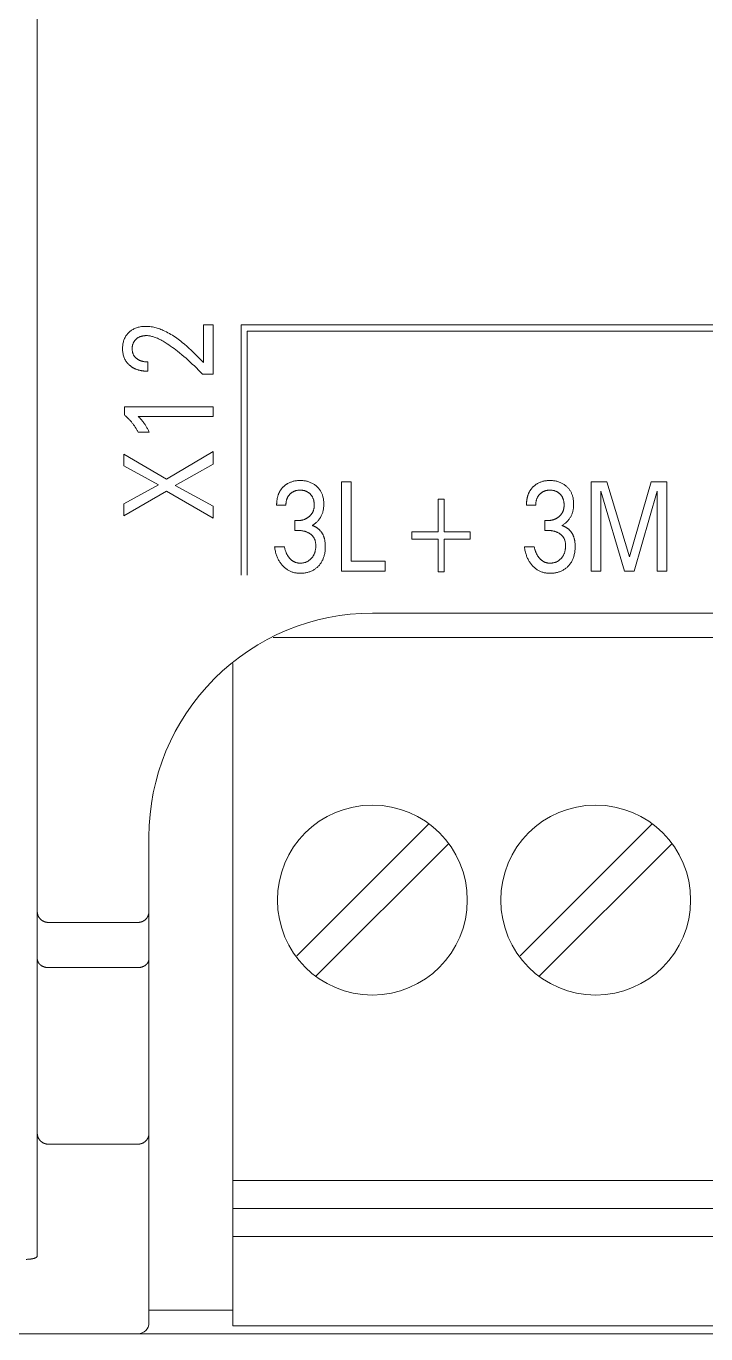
# Model space of a CAD drawing. Header units: millimetres. Extents: x 0 to 420, y 0 to 297.
# Drawn here: x 136.22 to 148.4, y 120.72 to 144.12 of the extents above; entities that cross this region are included whole.
import ezdxf

# ---------------------------------------------------------------- set-up
doc = ezdxf.new("R2010")
doc.units = ezdxf.units.MM
doc.layers.add('eProC - L2', color=41, linetype='Continuous', lineweight=20)

msp = doc.modelspace()

# ---------------------------------------------------------------- linework, layer by layer
at = {"layer": 'eProC - L2', "linetype": 'Continuous'}
for p, q in [((136.424, 122.111), (136.424, 146.715)), ((139.399, 138.101), (139.399, 138.775)), ((139.399, 138.775), (139.574, 138.775)), ((139.574, 138.775), (139.574, 137.893)), ((140.074, 138.775), (140.074, 134.295)), ((171.724, 138.775), (140.074, 138.775)), ((140.184, 134.295), (140.184, 138.665)), ((140.184, 138.665), (171.614, 138.665)), ((138.406, 138.111), (138.406, 137.945)), ((139.574, 137.893), (139.382, 137.893)), ((137.983, 137.163), (137.983, 137.308)), ((137.983, 137.308), (139.574, 137.308)), ((139.574, 137.308), (139.574, 137.136)), ((139.574, 137.136), (138.23, 137.136)), ((138.429, 136.856), (138.229, 136.856)), ((138.74, 136.016), (139.574, 136.507)), ((139.574, 136.507), (139.574, 136.283)), ((137.974, 136.254), (137.974, 136.462)), ((137.974, 136.462), (138.74, 136.016)), ((138.595, 135.915), (137.974, 136.254)), ((139.574, 136.283), (138.892, 135.901)), ((137.974, 135.575), (138.595, 135.915)), ((138.736, 135.797), (137.974, 135.356)), ((139.574, 135.314), (138.736, 135.797)), ((138.892, 135.901), (139.574, 135.528)), ((141.872, 134.365), (141.872, 135.965)), ((141.872, 135.965), (142.047, 135.965)), ((142.047, 135.965), (142.047, 134.547)), ((146.341, 134.365), (146.341, 135.965)), ((146.341, 135.965), (146.625, 135.965)), ((146.516, 135.798), (146.516, 134.365)), ((146.938, 134.365), (146.516, 135.798)), ((146.625, 135.965), (147.027, 134.626)), ((147.027, 134.626), (147.416, 135.965)), ((147.525, 135.8), (147.114, 134.365)), ((147.416, 135.965), (147.7, 135.965)), ((147.525, 134.365), (147.525, 135.8)), ((147.7, 135.965), (147.7, 134.365)), ((137.974, 135.356), (137.974, 135.575)), ((139.574, 135.528), (139.574, 135.314)), ((140.876, 135.549), (140.71, 135.549)), ((143.6, 135.073), (143.6, 135.655)), ((143.6, 135.655), (143.708, 135.655)), ((143.708, 135.655), (143.708, 135.073)), ((145.35, 135.549), (145.184, 135.549)), ((141.037, 135.093), (141.037, 135.273)), ((141.037, 135.273), (141.094, 135.273)), ((141.107, 135.093), (141.037, 135.093)), ((143.134, 134.937), (143.134, 135.073)), ((143.134, 135.073), (143.6, 135.073)), ((143.708, 135.073), (144.174, 135.073)), ((144.174, 135.073), (144.174, 134.937)), ((145.511, 135.093), (145.511, 135.273)), ((145.511, 135.273), (145.568, 135.273)), ((145.581, 135.093), (145.511, 135.093)), ((143.6, 134.937), (143.134, 134.937)), ((143.6, 134.355), (143.6, 134.937)), ((143.708, 134.937), (143.708, 134.355)), ((144.174, 134.937), (143.708, 134.937)), ((140.674, 134.802), (140.849, 134.802)), ((145.148, 134.802), (145.323, 134.802)), ((142.652, 134.365), (141.872, 134.365)), ((142.047, 134.547), (142.652, 134.547)), ((142.652, 134.547), (142.652, 134.365)), ((146.516, 134.365), (146.341, 134.365)), ((147.114, 134.365), (146.938, 134.365)), ((147.7, 134.365), (147.525, 134.365)), ((143.708, 134.355), (143.6, 134.355)), ((142.424, 133.615), (168.224, 133.615)), ((169.998, 133.18), (140.649, 133.18)), ((139.924, 120.86), (139.924, 132.713)), ((143.436, 129.846), (141.069, 127.479)), ((147.436, 129.846), (145.069, 127.479)), ((138.424, 120.915), (138.424, 129.615)), ((141.412, 127.115), (143.779, 129.482)), ((145.412, 127.115), (147.779, 129.482)), ((136.624, 128.08), (138.224, 128.08)), ((138.224, 127.27), (136.624, 127.27)), ((136.624, 124.11), (138.224, 124.11)), ((172.924, 123.46), (139.924, 123.46)), ((172.924, 122.96), (139.924, 122.96)), ((172.924, 122.46), (139.924, 122.46)), ((139.924, 121.14), (138.424, 121.14)), ((172.924, 120.86), (139.924, 120.86)), ((86.324, 120.715), (175.524, 120.715))]:
    msp.add_line(p, q, dxfattribs=at)
for points in [[(139.399, 138.101), (139.362, 138.139), (139.326, 138.176), (139.289, 138.213), (139.252, 138.25), (139.215, 138.286), (139.177, 138.322), (139.139, 138.358), (139.101, 138.393), (139.061, 138.428), (139.021, 138.461), (138.997, 138.481), (138.973, 138.5), (138.948, 138.519), (138.922, 138.537), (138.897, 138.555), (138.871, 138.573), (138.845, 138.589), (138.818, 138.606), (138.791, 138.621), (138.764, 138.636), (138.736, 138.651), (138.708, 138.664), (138.68, 138.677), (138.659, 138.686), (138.638, 138.694), (138.616, 138.702), (138.595, 138.71), (138.573, 138.717), (138.552, 138.723), (138.53, 138.729), (138.508, 138.734), (138.486, 138.738), (138.464, 138.742), (138.441, 138.745), (138.419, 138.747), (138.397, 138.749), (138.374, 138.749), (138.353, 138.749), (138.331, 138.748), (138.31, 138.746), (138.288, 138.744), (138.267, 138.74), (138.246, 138.736), (138.23, 138.732), (138.214, 138.727), (138.198, 138.722), (138.183, 138.716), (138.168, 138.71), (138.153, 138.703), (138.138, 138.695), (138.125, 138.687), (138.112, 138.679), (138.099, 138.669), (138.087, 138.66), (138.075, 138.65), (138.063, 138.639), (138.052, 138.628), (138.041, 138.616), (138.031, 138.603), (138.021, 138.59), (138.012, 138.577), (138.003, 138.563), (137.995, 138.548), (137.988, 138.534), (137.981, 138.518), (137.975, 138.503), (137.97, 138.487), (137.965, 138.471), (137.961, 138.455), (137.958, 138.437), (137.955, 138.419), (137.953, 138.402), (137.951, 138.384), (137.95, 138.365), (137.95, 138.347), (137.95, 138.329), (137.951, 138.31), (137.953, 138.292), (137.956, 138.273), (137.959, 138.255), (137.963, 138.237), (137.967, 138.22), (137.973, 138.204), (137.979, 138.188), (137.986, 138.172), (137.993, 138.157), (138.001, 138.142), (138.01, 138.128), (138.02, 138.114), (138.029, 138.101), (138.04, 138.088), (138.051, 138.076)], [(138.406, 138.111), (138.396, 138.112), (138.385, 138.112), (138.375, 138.112), (138.365, 138.113), (138.355, 138.114), (138.345, 138.115), (138.334, 138.117), (138.324, 138.119), (138.316, 138.12), (138.307, 138.123), (138.298, 138.125), (138.289, 138.127), (138.281, 138.13), (138.272, 138.133), (138.264, 138.137), (138.255, 138.14), (138.248, 138.144), (138.242, 138.147), (138.235, 138.151), (138.229, 138.154), (138.222, 138.158), (138.216, 138.163), (138.21, 138.167), (138.204, 138.172), (138.198, 138.176), (138.193, 138.181), (138.188, 138.186), (138.183, 138.191), (138.178, 138.196), (138.173, 138.201), (138.169, 138.207), (138.164, 138.212), (138.16, 138.218), (138.156, 138.224), (138.153, 138.23), (138.149, 138.236), (138.146, 138.242), (138.143, 138.249), (138.14, 138.255), (138.137, 138.261), (138.135, 138.268), (138.133, 138.274), (138.131, 138.281), (138.129, 138.289), (138.127, 138.297), (138.126, 138.306), (138.124, 138.314), (138.124, 138.322), (138.123, 138.331), (138.123, 138.339), (138.122, 138.347), (138.123, 138.355), (138.123, 138.364), (138.123, 138.372), (138.124, 138.38), (138.125, 138.388), (138.126, 138.396), (138.128, 138.404), (138.13, 138.412), (138.131, 138.419), (138.134, 138.426), (138.136, 138.433), (138.138, 138.44), (138.141, 138.447), (138.144, 138.454), (138.148, 138.461), (138.151, 138.467), (138.155, 138.474), (138.159, 138.48), (138.163, 138.486), (138.167, 138.492), (138.172, 138.498), (138.177, 138.503), (138.182, 138.509), (138.187, 138.514), (138.192, 138.519), (138.198, 138.524), (138.203, 138.529), (138.209, 138.533), (138.215, 138.537), (138.221, 138.542), (138.227, 138.545), (138.233, 138.549), (138.24, 138.553), (138.247, 138.556), (138.254, 138.559), (138.261, 138.562), (138.268, 138.565), (138.275, 138.567), (138.283, 138.57), (138.29, 138.572), (138.297, 138.574), (138.305, 138.576), (138.314, 138.577), (138.322, 138.579), (138.331, 138.58), (138.34, 138.581), (138.348, 138.582), (138.357, 138.583), (138.366, 138.583), (138.375, 138.583), (138.383, 138.583)], [(138.383, 138.583), (138.398, 138.583), (138.413, 138.581), (138.429, 138.579), (138.444, 138.577), (138.458, 138.574), (138.473, 138.57), (138.488, 138.566), (138.503, 138.562), (138.517, 138.557), (138.532, 138.552), (138.553, 138.544), (138.574, 138.535), (138.595, 138.525), (138.616, 138.515), (138.636, 138.505), (138.656, 138.494), (138.676, 138.483), (138.696, 138.471), (138.715, 138.459), (138.748, 138.438), (138.78, 138.417), (138.811, 138.395), (138.843, 138.373), (138.873, 138.35), (138.904, 138.327), (138.934, 138.304), (138.973, 138.273), (139.012, 138.241), (139.05, 138.209), (139.087, 138.177), (139.125, 138.143), (139.163, 138.109), (139.2, 138.075), (139.237, 138.04), (139.274, 138.004), (139.31, 137.967), (139.347, 137.93), (139.382, 137.893)], [(138.051, 138.076), (138.058, 138.069), (138.066, 138.062), (138.072, 138.056), (138.078, 138.051), (138.084, 138.046), (138.09, 138.04), (138.096, 138.036), (138.103, 138.031), (138.109, 138.026), (138.116, 138.021), (138.123, 138.017), (138.13, 138.013), (138.137, 138.009), (138.144, 138.005), (138.151, 138.001), (138.158, 137.997), (138.166, 137.993), (138.173, 137.99), (138.181, 137.986), (138.189, 137.983), (138.197, 137.98), (138.205, 137.977), (138.213, 137.974), (138.222, 137.971), (138.23, 137.969), (138.238, 137.966), (138.246, 137.964), (138.255, 137.962), (138.263, 137.96), (138.271, 137.958), (138.282, 137.956), (138.292, 137.954), (138.302, 137.953), (138.312, 137.951), (138.323, 137.95), (138.333, 137.949), (138.344, 137.948), (138.354, 137.947), (138.364, 137.947), (138.375, 137.946), (138.385, 137.946), (138.396, 137.945), (138.406, 137.945)], [(137.983, 137.163), (137.993, 137.154), (138.004, 137.145), (138.014, 137.136), (138.024, 137.127), (138.034, 137.117), (138.044, 137.108), (138.054, 137.098), (138.064, 137.089), (138.073, 137.079), (138.082, 137.069), (138.091, 137.059), (138.1, 137.049), (138.108, 137.039), (138.117, 137.029), (138.125, 137.019), (138.133, 137.009), (138.141, 136.999), (138.149, 136.988), (138.157, 136.977), (138.164, 136.967), (138.171, 136.957), (138.177, 136.947), (138.184, 136.937), (138.19, 136.928), (138.196, 136.918), (138.202, 136.907), (138.208, 136.897), (138.213, 136.887), (138.219, 136.877), (138.224, 136.866), (138.229, 136.856)], [(138.429, 136.856), (138.422, 136.869), (138.415, 136.882), (138.409, 136.896), (138.402, 136.909), (138.395, 136.922), (138.387, 136.935), (138.381, 136.946), (138.374, 136.958), (138.367, 136.969), (138.36, 136.98), (138.353, 136.991), (138.345, 137.002), (138.339, 137.012), (138.332, 137.022), (138.325, 137.031), (138.318, 137.041), (138.31, 137.05), (138.303, 137.059), (138.296, 137.067), (138.289, 137.075), (138.282, 137.083), (138.274, 137.092), (138.266, 137.1), (138.258, 137.109), (138.244, 137.123), (138.23, 137.136)], [(140.906, 135.935), (140.899, 135.931), (140.892, 135.926), (140.885, 135.922), (140.878, 135.917), (140.871, 135.912), (140.864, 135.907), (140.857, 135.902), (140.851, 135.896), (140.844, 135.891), (140.838, 135.885), (140.832, 135.879), (140.826, 135.874), (140.821, 135.868), (140.815, 135.862), (140.81, 135.856), (140.804, 135.849), (140.799, 135.843), (140.794, 135.837), (140.789, 135.83), (140.785, 135.823), (140.78, 135.817), (140.776, 135.81), (140.771, 135.803), (140.767, 135.796), (140.763, 135.788), (140.759, 135.781), (140.755, 135.773), (140.752, 135.765), (140.748, 135.757), (140.745, 135.749), (140.742, 135.741), (140.739, 135.733), (140.736, 135.725), (140.733, 135.717), (140.731, 135.709), (140.729, 135.701), (140.726, 135.692), (140.724, 135.684), (140.722, 135.674), (140.72, 135.663), (140.718, 135.653), (140.717, 135.643), (140.715, 135.633), (140.714, 135.622), (140.713, 135.612), (140.712, 135.601), (140.711, 135.591), (140.711, 135.581), (140.71, 135.57), (140.71, 135.56), (140.71, 135.549)], [(140.876, 135.549), (140.876, 135.558), (140.877, 135.567), (140.877, 135.576), (140.878, 135.585), (140.879, 135.594), (140.88, 135.603), (140.881, 135.612), (140.883, 135.62), (140.885, 135.629), (140.887, 135.637), (140.889, 135.645), (140.892, 135.652), (140.894, 135.66), (140.897, 135.668), (140.9, 135.675), (140.903, 135.682), (140.907, 135.689), (140.911, 135.696), (140.915, 135.703), (140.919, 135.71), (140.924, 135.716), (140.928, 135.722), (140.933, 135.728), (140.938, 135.734), (140.943, 135.74), (140.949, 135.746), (140.954, 135.751), (140.96, 135.756), (140.966, 135.762), (140.972, 135.766), (140.978, 135.771), (140.985, 135.776), (140.991, 135.78), (140.998, 135.784), (141.005, 135.788), (141.012, 135.791), (141.019, 135.795), (141.026, 135.798), (141.033, 135.801), (141.041, 135.803), (141.048, 135.806), (141.056, 135.808), (141.064, 135.81), (141.072, 135.811), (141.08, 135.813), (141.088, 135.814), (141.097, 135.815), (141.105, 135.816), (141.113, 135.817), (141.122, 135.817), (141.13, 135.817), (141.139, 135.817), (141.147, 135.817), (141.156, 135.816), (141.165, 135.815), (141.173, 135.814), (141.182, 135.813), (141.19, 135.811), (141.198, 135.81), (141.206, 135.808), (141.214, 135.806), (141.221, 135.803), (141.229, 135.801), (141.236, 135.798), (141.243, 135.795), (141.251, 135.791), (141.258, 135.788), (141.264, 135.784), (141.271, 135.78), (141.278, 135.776), (141.284, 135.771), (141.29, 135.766), (141.296, 135.762), (141.302, 135.756), (141.308, 135.751), (141.314, 135.746), (141.319, 135.74), (141.324, 135.734), (141.329, 135.729), (141.334, 135.722), (141.338, 135.716), (141.342, 135.71), (141.347, 135.703), (141.35, 135.697), (141.354, 135.69), (141.358, 135.682), (141.361, 135.675), (141.364, 135.667), (141.367, 135.66), (141.369, 135.652), (141.372, 135.644), (141.374, 135.637), (141.376, 135.629), (141.378, 135.62), (141.379, 135.611), (141.381, 135.602), (141.382, 135.593), (141.383, 135.584), (141.384, 135.574), (141.384, 135.565), (141.384, 135.556), (141.384, 135.547)], [(141.344, 135.184), (141.356, 135.19), (141.367, 135.197), (141.377, 135.204), (141.388, 135.212), (141.398, 135.219), (141.408, 135.228), (141.419, 135.236), (141.428, 135.245), (141.438, 135.255), (141.447, 135.264), (141.456, 135.275), (141.465, 135.285), (141.473, 135.296), (141.481, 135.307), (141.489, 135.319), (141.496, 135.33), (141.503, 135.342), (141.509, 135.355), (141.515, 135.367), (141.521, 135.38), (141.526, 135.393), (141.53, 135.406), (141.535, 135.42), (141.538, 135.433), (141.542, 135.447), (141.545, 135.461), (141.548, 135.476), (141.55, 135.491), (141.552, 135.507), (141.553, 135.522), (141.554, 135.537), (141.555, 135.552), (141.555, 135.567), (141.555, 135.584), (141.554, 135.6), (141.553, 135.616), (141.551, 135.632), (141.549, 135.648), (141.547, 135.664), (141.544, 135.679), (141.54, 135.695), (141.537, 135.707), (141.533, 135.72), (141.529, 135.732), (141.524, 135.744), (141.519, 135.756), (141.514, 135.768), (141.508, 135.78), (141.502, 135.791), (141.496, 135.802), (141.489, 135.813), (141.482, 135.824), (141.474, 135.834), (141.466, 135.844), (141.458, 135.854), (141.449, 135.863), (141.44, 135.872), (141.431, 135.881), (141.421, 135.89), (141.41, 135.899), (141.399, 135.908), (141.387, 135.916), (141.376, 135.924), (141.363, 135.931), (141.351, 135.938), (141.338, 135.945), (141.325, 135.951), (141.311, 135.957), (141.298, 135.962), (141.284, 135.967), (141.27, 135.971), (141.256, 135.975), (141.242, 135.978), (141.226, 135.981), (141.211, 135.984), (141.195, 135.986), (141.179, 135.987), (141.164, 135.988), (141.148, 135.989), (141.132, 135.989), (141.116, 135.989), (141.099, 135.988), (141.083, 135.987), (141.067, 135.986), (141.051, 135.984), (141.035, 135.981), (141.019, 135.978), (141.006, 135.975), (140.994, 135.971), (140.981, 135.968), (140.969, 135.963), (140.956, 135.959), (140.944, 135.954), (140.932, 135.949), (140.921, 135.943), (140.906, 135.935)], [(145.38, 135.935), (145.373, 135.931), (145.366, 135.926), (145.359, 135.922), (145.352, 135.917), (145.345, 135.912), (145.338, 135.907), (145.331, 135.902), (145.325, 135.896), (145.318, 135.891), (145.312, 135.885), (145.306, 135.879), (145.3, 135.874), (145.295, 135.868), (145.289, 135.862), (145.284, 135.856), (145.278, 135.849), (145.273, 135.843), (145.268, 135.837), (145.263, 135.83), (145.259, 135.823), (145.254, 135.817), (145.249, 135.81), (145.245, 135.803), (145.241, 135.796), (145.237, 135.788), (145.233, 135.781), (145.229, 135.773), (145.226, 135.765), (145.222, 135.757), (145.219, 135.749), (145.216, 135.741), (145.213, 135.733), (145.21, 135.725), (145.207, 135.717), (145.205, 135.709), (145.203, 135.701), (145.2, 135.692), (145.198, 135.684), (145.196, 135.674), (145.194, 135.663), (145.192, 135.653), (145.191, 135.643), (145.189, 135.633), (145.188, 135.622), (145.187, 135.612), (145.186, 135.601), (145.185, 135.591), (145.185, 135.581), (145.184, 135.57), (145.184, 135.56), (145.184, 135.549)], [(145.35, 135.549), (145.35, 135.558), (145.351, 135.567), (145.351, 135.576), (145.352, 135.585), (145.353, 135.594), (145.354, 135.603), (145.355, 135.612), (145.357, 135.62), (145.359, 135.629), (145.361, 135.637), (145.363, 135.645), (145.366, 135.652), (145.368, 135.66), (145.371, 135.668), (145.374, 135.675), (145.377, 135.682), (145.381, 135.689), (145.385, 135.696), (145.389, 135.703), (145.393, 135.71), (145.398, 135.716), (145.402, 135.722), (145.407, 135.728), (145.412, 135.734), (145.417, 135.74), (145.423, 135.746), (145.428, 135.751), (145.434, 135.756), (145.44, 135.762), (145.446, 135.766), (145.452, 135.771), (145.459, 135.776), (145.465, 135.78), (145.472, 135.784), (145.479, 135.788), (145.486, 135.791), (145.493, 135.795), (145.5, 135.798), (145.507, 135.801), (145.515, 135.803), (145.522, 135.806), (145.53, 135.808), (145.538, 135.81), (145.546, 135.811), (145.554, 135.813), (145.562, 135.814), (145.571, 135.815), (145.579, 135.816), (145.587, 135.817), (145.596, 135.817), (145.604, 135.817), (145.613, 135.817), (145.621, 135.817), (145.63, 135.816), (145.639, 135.815), (145.647, 135.814), (145.656, 135.813), (145.664, 135.811), (145.672, 135.81), (145.68, 135.808), (145.688, 135.806), (145.695, 135.803), (145.703, 135.801), (145.71, 135.798), (145.717, 135.795), (145.725, 135.791), (145.732, 135.788), (145.738, 135.784), (145.745, 135.78), (145.752, 135.776), (145.758, 135.771), (145.764, 135.766), (145.77, 135.762), (145.776, 135.756), (145.782, 135.751), (145.788, 135.746), (145.793, 135.74), (145.798, 135.734), (145.803, 135.729), (145.808, 135.722), (145.812, 135.716), (145.816, 135.71), (145.821, 135.703), (145.824, 135.697), (145.828, 135.69), (145.832, 135.682), (145.835, 135.675), (145.838, 135.667), (145.841, 135.66), (145.843, 135.652), (145.846, 135.644), (145.848, 135.637), (145.85, 135.629), (145.852, 135.62), (145.853, 135.611), (145.855, 135.602), (145.856, 135.593), (145.857, 135.584), (145.858, 135.574), (145.858, 135.565), (145.858, 135.556), (145.858, 135.547)], [(145.818, 135.184), (145.83, 135.19), (145.841, 135.197), (145.851, 135.204), (145.862, 135.212), (145.872, 135.219), (145.882, 135.228), (145.893, 135.236), (145.902, 135.245), (145.912, 135.255), (145.921, 135.264), (145.93, 135.275), (145.939, 135.285), (145.947, 135.296), (145.955, 135.307), (145.963, 135.319), (145.97, 135.33), (145.977, 135.342), (145.983, 135.355), (145.989, 135.367), (145.995, 135.38), (146, 135.393), (146.004, 135.406), (146.009, 135.42), (146.012, 135.433), (146.016, 135.447), (146.019, 135.461), (146.022, 135.476), (146.024, 135.491), (146.026, 135.507), (146.027, 135.522), (146.028, 135.537), (146.029, 135.552), (146.029, 135.567), (146.029, 135.584), (146.028, 135.6), (146.027, 135.616), (146.025, 135.632), (146.023, 135.648), (146.021, 135.664), (146.018, 135.679), (146.014, 135.695), (146.011, 135.707), (146.007, 135.72), (146.003, 135.732), (145.998, 135.744), (145.993, 135.756), (145.988, 135.768), (145.982, 135.78), (145.976, 135.791), (145.97, 135.802), (145.963, 135.813), (145.956, 135.824), (145.948, 135.834), (145.94, 135.844), (145.932, 135.854), (145.923, 135.863), (145.914, 135.872), (145.905, 135.881), (145.895, 135.89), (145.884, 135.899), (145.873, 135.908), (145.861, 135.916), (145.85, 135.924), (145.837, 135.931), (145.825, 135.938), (145.812, 135.945), (145.799, 135.951), (145.785, 135.957), (145.772, 135.962), (145.758, 135.967), (145.744, 135.971), (145.73, 135.975), (145.716, 135.978), (145.7, 135.981), (145.685, 135.984), (145.669, 135.986), (145.653, 135.987), (145.638, 135.988), (145.622, 135.989), (145.606, 135.989), (145.59, 135.989), (145.573, 135.988), (145.557, 135.987), (145.541, 135.986), (145.525, 135.984), (145.509, 135.981), (145.493, 135.978), (145.48, 135.975), (145.467, 135.971), (145.455, 135.968), (145.443, 135.963), (145.43, 135.959), (145.418, 135.954), (145.406, 135.949), (145.395, 135.943), (145.38, 135.935)], [(141.384, 135.547), (141.384, 135.54), (141.384, 135.532), (141.383, 135.525), (141.383, 135.518), (141.382, 135.51), (141.381, 135.503), (141.38, 135.495), (141.379, 135.488), (141.377, 135.481), (141.375, 135.474), (141.373, 135.467), (141.372, 135.46), (141.37, 135.454), (141.367, 135.448), (141.365, 135.442), (141.363, 135.437), (141.36, 135.431), (141.357, 135.425), (141.354, 135.419), (141.351, 135.414), (141.348, 135.408), (141.345, 135.403), (141.341, 135.397), (141.337, 135.392), (141.333, 135.387), (141.329, 135.381), (141.325, 135.376), (141.321, 135.371), (141.316, 135.367), (141.312, 135.362), (141.307, 135.357), (141.302, 135.353), (141.297, 135.348), (141.292, 135.344), (141.287, 135.34), (141.282, 135.335), (141.276, 135.331), (141.271, 135.327), (141.265, 135.323), (141.259, 135.319), (141.253, 135.316), (141.247, 135.312), (141.241, 135.309), (141.235, 135.305), (141.229, 135.302), (141.222, 135.299), (141.215, 135.296), (141.208, 135.293), (141.201, 135.291), (141.194, 135.288), (141.186, 135.286), (141.179, 135.284), (141.172, 135.282), (141.164, 135.28), (141.157, 135.278), (141.149, 135.277), (141.141, 135.276), (141.133, 135.275), (141.125, 135.274), (141.118, 135.273), (141.11, 135.273), (141.102, 135.273), (141.094, 135.273)], [(145.858, 135.547), (145.858, 135.54), (145.858, 135.532), (145.857, 135.525), (145.857, 135.518), (145.856, 135.51), (145.855, 135.503), (145.854, 135.495), (145.853, 135.488), (145.851, 135.481), (145.849, 135.474), (145.847, 135.467), (145.846, 135.46), (145.844, 135.454), (145.841, 135.448), (145.839, 135.442), (145.837, 135.437), (145.834, 135.431), (145.831, 135.425), (145.828, 135.419), (145.825, 135.414), (145.822, 135.408), (145.819, 135.403), (145.815, 135.397), (145.811, 135.392), (145.807, 135.387), (145.803, 135.381), (145.799, 135.376), (145.795, 135.371), (145.79, 135.367), (145.786, 135.362), (145.781, 135.357), (145.776, 135.353), (145.771, 135.348), (145.766, 135.344), (145.761, 135.34), (145.756, 135.335), (145.75, 135.331), (145.745, 135.327), (145.739, 135.323), (145.733, 135.319), (145.727, 135.316), (145.721, 135.312), (145.715, 135.309), (145.709, 135.305), (145.703, 135.302), (145.696, 135.299), (145.689, 135.296), (145.682, 135.293), (145.675, 135.291), (145.667, 135.288), (145.66, 135.286), (145.653, 135.284), (145.646, 135.282), (145.638, 135.28), (145.631, 135.278), (145.623, 135.277), (145.615, 135.276), (145.607, 135.275), (145.599, 135.274), (145.592, 135.273), (145.584, 135.273), (145.576, 135.273), (145.568, 135.273)], [(141.107, 135.093), (141.118, 135.093), (141.128, 135.093), (141.139, 135.092), (141.15, 135.092), (141.161, 135.09), (141.172, 135.089), (141.182, 135.087), (141.192, 135.085), (141.202, 135.083), (141.212, 135.081), (141.221, 135.078), (141.231, 135.075), (141.24, 135.072), (141.25, 135.068), (141.259, 135.065), (141.267, 135.061), (141.276, 135.056), (141.285, 135.052), (141.293, 135.047), (141.301, 135.042), (141.309, 135.037), (141.315, 135.032), (141.322, 135.027), (141.328, 135.022), (141.334, 135.017), (141.339, 135.012), (141.345, 135.006), (141.35, 135.001), (141.356, 134.995), (141.361, 134.989), (141.365, 134.982), (141.37, 134.976), (141.374, 134.969), (141.378, 134.963), (141.382, 134.956), (141.385, 134.949), (141.389, 134.942), (141.392, 134.935), (141.394, 134.928), (141.397, 134.92), (141.399, 134.913), (141.402, 134.904), (141.404, 134.894), (141.406, 134.885), (141.407, 134.876), (141.408, 134.866), (141.409, 134.857), (141.41, 134.847), (141.41, 134.838), (141.411, 134.828), (141.411, 134.816), (141.41, 134.804), (141.41, 134.793), (141.409, 134.781), (141.407, 134.769), (141.406, 134.758), (141.404, 134.746), (141.402, 134.734), (141.399, 134.725), (141.397, 134.716), (141.395, 134.707), (141.392, 134.698), (141.389, 134.689), (141.386, 134.681), (141.382, 134.672), (141.378, 134.664), (141.374, 134.655), (141.37, 134.648), (141.366, 134.64), (141.361, 134.632), (141.356, 134.625), (141.351, 134.618), (141.346, 134.611), (141.341, 134.604), (141.335, 134.598), (141.329, 134.591), (141.323, 134.585), (141.316, 134.579), (141.309, 134.573), (141.302, 134.567), (141.295, 134.561), (141.288, 134.556), (141.281, 134.551), (141.273, 134.546), (141.265, 134.542), (141.257, 134.538), (141.249, 134.534), (141.241, 134.531), (141.232, 134.527), (141.224, 134.525), (141.215, 134.522), (141.206, 134.52), (141.197, 134.517), (141.187, 134.515), (141.178, 134.514), (141.168, 134.513), (141.158, 134.512), (141.149, 134.511), (141.139, 134.511), (141.129, 134.511)], [(141.576, 134.899), (141.575, 134.907), (141.574, 134.914), (141.572, 134.922), (141.571, 134.93), (141.569, 134.937), (141.567, 134.945), (141.565, 134.953), (141.563, 134.96), (141.561, 134.968), (141.558, 134.975), (141.556, 134.983), (141.553, 134.989), (141.55, 134.996), (141.548, 135.002), (141.545, 135.009), (141.542, 135.015), (141.539, 135.021), (141.535, 135.027), (141.532, 135.034), (141.528, 135.04), (141.525, 135.046), (141.521, 135.052), (141.517, 135.058), (141.513, 135.063), (141.509, 135.069), (141.505, 135.075), (141.5, 135.08), (141.496, 135.086), (141.491, 135.091), (141.486, 135.096), (141.481, 135.102), (141.476, 135.107), (141.472, 135.111), (141.467, 135.116), (141.462, 135.12), (141.456, 135.125), (141.451, 135.129), (141.446, 135.133), (141.44, 135.137), (141.435, 135.141), (141.429, 135.145), (141.424, 135.149), (141.418, 135.152), (141.412, 135.156), (141.406, 135.159), (141.4, 135.162), (141.394, 135.165), (141.388, 135.168), (141.382, 135.171), (141.376, 135.174), (141.37, 135.176), (141.363, 135.178), (141.357, 135.18), (141.351, 135.182), (141.344, 135.184)], [(145.581, 135.093), (145.592, 135.093), (145.602, 135.093), (145.613, 135.092), (145.624, 135.092), (145.635, 135.09), (145.646, 135.089), (145.656, 135.087), (145.666, 135.085), (145.676, 135.083), (145.686, 135.081), (145.695, 135.078), (145.705, 135.075), (145.714, 135.072), (145.724, 135.068), (145.733, 135.065), (145.741, 135.061), (145.75, 135.056), (145.759, 135.052), (145.767, 135.047), (145.775, 135.042), (145.783, 135.037), (145.789, 135.032), (145.796, 135.027), (145.802, 135.022), (145.808, 135.017), (145.813, 135.012), (145.819, 135.006), (145.824, 135.001), (145.83, 134.995), (145.835, 134.989), (145.839, 134.982), (145.844, 134.976), (145.848, 134.969), (145.852, 134.963), (145.856, 134.956), (145.859, 134.949), (145.863, 134.942), (145.866, 134.935), (145.868, 134.928), (145.871, 134.92), (145.873, 134.913), (145.876, 134.904), (145.878, 134.894), (145.88, 134.885), (145.881, 134.876), (145.882, 134.866), (145.883, 134.857), (145.884, 134.847), (145.884, 134.838), (145.885, 134.828), (145.885, 134.816), (145.884, 134.804), (145.884, 134.793), (145.883, 134.781), (145.881, 134.769), (145.88, 134.758), (145.878, 134.746), (145.876, 134.734), (145.873, 134.725), (145.871, 134.716), (145.869, 134.707), (145.866, 134.698), (145.863, 134.689), (145.86, 134.681), (145.856, 134.672), (145.852, 134.664), (145.848, 134.655), (145.844, 134.648), (145.84, 134.64), (145.835, 134.632), (145.83, 134.625), (145.825, 134.618), (145.82, 134.611), (145.815, 134.604), (145.809, 134.598), (145.803, 134.591), (145.797, 134.585), (145.79, 134.579), (145.783, 134.573), (145.776, 134.567), (145.769, 134.561), (145.762, 134.556), (145.755, 134.551), (145.747, 134.546), (145.739, 134.542), (145.731, 134.538), (145.723, 134.534), (145.715, 134.531), (145.706, 134.527), (145.698, 134.525), (145.689, 134.522), (145.68, 134.52), (145.671, 134.517), (145.661, 134.515), (145.652, 134.514), (145.642, 134.513), (145.632, 134.512), (145.623, 134.511), (145.613, 134.511), (145.603, 134.511)], [(146.05, 134.899), (146.049, 134.907), (146.048, 134.914), (146.046, 134.922), (146.045, 134.93), (146.043, 134.937), (146.041, 134.945), (146.039, 134.953), (146.037, 134.96), (146.035, 134.968), (146.032, 134.975), (146.03, 134.983), (146.027, 134.989), (146.024, 134.996), (146.022, 135.002), (146.019, 135.009), (146.016, 135.015), (146.013, 135.021), (146.009, 135.027), (146.006, 135.034), (146.002, 135.04), (145.999, 135.046), (145.995, 135.052), (145.991, 135.058), (145.987, 135.063), (145.983, 135.069), (145.979, 135.075), (145.974, 135.08), (145.97, 135.086), (145.965, 135.091), (145.96, 135.096), (145.955, 135.102), (145.95, 135.107), (145.946, 135.111), (145.941, 135.116), (145.936, 135.12), (145.93, 135.125), (145.925, 135.129), (145.92, 135.133), (145.914, 135.137), (145.909, 135.141), (145.903, 135.145), (145.898, 135.149), (145.892, 135.152), (145.886, 135.156), (145.88, 135.159), (145.874, 135.162), (145.868, 135.165), (145.862, 135.168), (145.856, 135.171), (145.85, 135.174), (145.844, 135.176), (145.837, 135.178), (145.831, 135.18), (145.825, 135.182), (145.818, 135.184)], [(140.674, 134.802), (140.677, 134.782), (140.68, 134.763), (140.683, 134.744), (140.687, 134.724), (140.692, 134.705), (140.697, 134.686), (140.703, 134.667), (140.708, 134.652), (140.713, 134.637), (140.719, 134.622), (140.725, 134.608), (140.731, 134.594), (140.738, 134.579), (140.746, 134.566), (140.753, 134.552), (140.761, 134.539), (140.769, 134.526), (140.778, 134.514), (140.787, 134.502), (140.796, 134.49), (140.805, 134.479), (140.815, 134.468), (140.825, 134.457), (140.836, 134.447), (140.846, 134.437), (140.857, 134.428), (140.868, 134.418), (140.879, 134.41), (140.89, 134.401), (140.902, 134.393), (140.914, 134.386), (140.926, 134.379), (140.938, 134.373), (140.951, 134.367), (140.963, 134.361), (140.976, 134.356), (140.989, 134.351), (141.002, 134.347), (141.015, 134.343), (141.029, 134.34), (141.043, 134.337), (141.057, 134.335), (141.071, 134.333), (141.085, 134.331), (141.099, 134.33), (141.113, 134.33), (141.128, 134.329), (141.143, 134.329), (141.158, 134.33), (141.174, 134.331), (141.189, 134.332), (141.205, 134.334), (141.22, 134.336), (141.235, 134.339), (141.25, 134.342), (141.264, 134.345), (141.277, 134.349), (141.291, 134.353), (141.304, 134.358), (141.318, 134.363), (141.331, 134.368), (141.344, 134.374), (141.356, 134.381), (141.368, 134.387), (141.38, 134.394), (141.392, 134.402), (141.403, 134.41), (141.414, 134.418), (141.425, 134.426), (141.436, 134.435), (141.446, 134.445), (141.456, 134.455), (141.465, 134.465), (141.475, 134.475), (141.483, 134.486), (141.492, 134.497), (141.5, 134.508), (141.507, 134.519), (141.515, 134.531), (141.522, 134.543), (141.528, 134.556), (141.535, 134.569), (141.541, 134.582), (141.546, 134.596), (141.551, 134.61), (141.556, 134.623), (141.56, 134.637), (141.564, 134.651), (141.567, 134.666), (141.571, 134.684), (141.574, 134.702), (141.577, 134.72), (141.579, 134.738), (141.58, 134.757), (141.581, 134.775), (141.582, 134.794), (141.582, 134.812), (141.582, 134.83), (141.581, 134.847), (141.58, 134.864), (141.578, 134.882), (141.576, 134.899)], [(145.148, 134.802), (145.151, 134.782), (145.154, 134.763), (145.157, 134.744), (145.161, 134.724), (145.166, 134.705), (145.171, 134.686), (145.177, 134.667), (145.182, 134.652), (145.187, 134.637), (145.193, 134.622), (145.199, 134.608), (145.205, 134.594), (145.212, 134.579), (145.22, 134.566), (145.227, 134.552), (145.235, 134.539), (145.243, 134.526), (145.252, 134.514), (145.261, 134.502), (145.27, 134.49), (145.279, 134.479), (145.289, 134.468), (145.299, 134.457), (145.31, 134.447), (145.32, 134.437), (145.331, 134.428), (145.342, 134.418), (145.353, 134.41), (145.364, 134.401), (145.376, 134.393), (145.388, 134.386), (145.4, 134.379), (145.412, 134.373), (145.425, 134.367), (145.437, 134.361), (145.45, 134.356), (145.463, 134.351), (145.476, 134.347), (145.489, 134.343), (145.503, 134.34), (145.517, 134.337), (145.531, 134.335), (145.545, 134.333), (145.559, 134.331), (145.573, 134.33), (145.587, 134.33), (145.602, 134.329), (145.617, 134.329), (145.632, 134.33), (145.648, 134.331), (145.663, 134.332), (145.678, 134.334), (145.694, 134.336), (145.709, 134.339), (145.724, 134.342), (145.738, 134.345), (145.751, 134.349), (145.765, 134.353), (145.778, 134.358), (145.792, 134.363), (145.805, 134.368), (145.817, 134.374), (145.83, 134.381), (145.842, 134.387), (145.854, 134.394), (145.866, 134.402), (145.877, 134.41), (145.888, 134.418), (145.899, 134.426), (145.91, 134.435), (145.92, 134.445), (145.93, 134.455), (145.939, 134.465), (145.948, 134.475), (145.957, 134.486), (145.966, 134.497), (145.974, 134.508), (145.981, 134.519), (145.989, 134.531), (145.996, 134.543), (146.002, 134.556), (146.009, 134.569), (146.015, 134.582), (146.02, 134.596), (146.025, 134.61), (146.03, 134.623), (146.034, 134.637), (146.038, 134.651), (146.041, 134.666), (146.045, 134.684), (146.048, 134.702), (146.05, 134.72), (146.053, 134.738), (146.054, 134.757), (146.055, 134.775), (146.056, 134.794), (146.056, 134.812), (146.056, 134.83), (146.055, 134.847), (146.054, 134.864), (146.052, 134.882), (146.05, 134.899)], [(141.129, 134.511), (141.123, 134.511), (141.116, 134.511), (141.109, 134.512), (141.102, 134.512), (141.095, 134.513), (141.089, 134.514), (141.082, 134.515), (141.075, 134.516), (141.069, 134.518), (141.062, 134.52), (141.056, 134.521), (141.05, 134.523), (141.045, 134.525), (141.039, 134.528), (141.034, 134.53), (141.028, 134.532), (141.023, 134.535), (141.017, 134.538), (141.012, 134.541), (141.007, 134.544), (141.002, 134.547), (140.996, 134.551), (140.99, 134.555), (140.984, 134.559), (140.979, 134.563), (140.973, 134.568), (140.968, 134.573), (140.963, 134.577), (140.958, 134.582), (140.953, 134.587), (140.948, 134.592), (140.943, 134.598), (140.937, 134.604), (140.932, 134.61), (140.927, 134.617), (140.923, 134.623), (140.918, 134.63), (140.914, 134.636), (140.909, 134.643), (140.905, 134.65), (140.901, 134.657), (140.897, 134.665), (140.893, 134.672), (140.889, 134.68), (140.885, 134.688), (140.882, 134.696), (140.878, 134.704), (140.875, 134.712), (140.872, 134.72), (140.869, 134.73), (140.865, 134.74), (140.862, 134.75), (140.859, 134.761), (140.856, 134.771), (140.854, 134.781), (140.851, 134.792), (140.849, 134.802)], [(145.603, 134.511), (145.597, 134.511), (145.59, 134.511), (145.583, 134.512), (145.576, 134.512), (145.569, 134.513), (145.563, 134.514), (145.556, 134.515), (145.549, 134.516), (145.543, 134.518), (145.536, 134.52), (145.53, 134.521), (145.524, 134.523), (145.519, 134.525), (145.513, 134.528), (145.508, 134.53), (145.502, 134.532), (145.497, 134.535), (145.491, 134.538), (145.486, 134.541), (145.481, 134.544), (145.476, 134.547), (145.47, 134.551), (145.464, 134.555), (145.458, 134.559), (145.453, 134.563), (145.447, 134.568), (145.442, 134.573), (145.437, 134.577), (145.432, 134.582), (145.427, 134.587), (145.422, 134.592), (145.417, 134.598), (145.411, 134.604), (145.406, 134.61), (145.401, 134.617), (145.397, 134.623), (145.392, 134.63), (145.388, 134.636), (145.383, 134.643), (145.379, 134.65), (145.375, 134.657), (145.371, 134.665), (145.367, 134.672), (145.363, 134.68), (145.359, 134.688), (145.356, 134.696), (145.352, 134.704), (145.349, 134.712), (145.346, 134.72), (145.343, 134.73), (145.339, 134.74), (145.336, 134.75), (145.333, 134.761), (145.33, 134.771), (145.328, 134.781), (145.325, 134.792), (145.323, 134.802)], [(136.424, 128.273), (136.424, 128.268), (136.424, 128.263), (136.424, 128.258), (136.425, 128.253), (136.425, 128.249), (136.426, 128.244), (136.427, 128.239), (136.428, 128.234), (136.429, 128.229), (136.43, 128.225), (136.432, 128.22), (136.433, 128.216), (136.434, 128.211), (136.436, 128.206), (136.438, 128.202), (136.44, 128.198), (136.442, 128.193), (136.444, 128.189), (136.446, 128.185), (136.448, 128.18), (136.451, 128.176), (136.453, 128.172), (136.456, 128.168), (136.459, 128.164), (136.461, 128.16), (136.464, 128.157), (136.467, 128.153), (136.47, 128.149), (136.474, 128.146), (136.477, 128.142), (136.48, 128.139), (136.484, 128.135), (136.487, 128.132), (136.491, 128.129), (136.494, 128.126), (136.498, 128.123), (136.502, 128.12), (136.506, 128.117), (136.51, 128.114), (136.514, 128.111), (136.518, 128.109), (136.523, 128.106), (136.527, 128.104), (136.531, 128.102), (136.536, 128.1), (136.54, 128.098), (136.545, 128.096), (136.549, 128.094), (136.554, 128.092), (136.559, 128.09), (136.564, 128.089), (136.568, 128.087), (136.573, 128.086), (136.578, 128.085), (136.583, 128.084), (136.588, 128.083), (136.593, 128.082), (136.598, 128.081), (136.604, 128.081), (136.609, 128.08), (136.614, 128.08), (136.619, 128.08), (136.624, 128.08)], [(138.224, 128.08), (138.229, 128.08), (138.234, 128.08), (138.238, 128.08), (138.243, 128.081), (138.248, 128.081), (138.253, 128.082), (138.258, 128.083), (138.263, 128.083), (138.268, 128.085), (138.273, 128.086), (138.278, 128.087), (138.283, 128.088), (138.288, 128.09), (138.293, 128.092), (138.298, 128.093), (138.302, 128.095), (138.307, 128.097), (138.312, 128.099), (138.316, 128.102), (138.321, 128.104), (138.325, 128.106), (138.329, 128.109), (138.333, 128.111), (138.337, 128.114), (138.341, 128.117), (138.345, 128.119), (138.349, 128.122), (138.353, 128.125), (138.357, 128.128), (138.36, 128.132), (138.364, 128.135), (138.367, 128.138), (138.37, 128.142), (138.374, 128.145), (138.377, 128.149), (138.38, 128.152), (138.383, 128.156), (138.386, 128.16), (138.389, 128.163), (138.391, 128.167), (138.394, 128.171), (138.396, 128.175), (138.399, 128.179), (138.401, 128.183), (138.403, 128.187), (138.405, 128.191), (138.407, 128.196), (138.409, 128.2), (138.411, 128.204), (138.412, 128.209), (138.414, 128.213), (138.415, 128.218), (138.417, 128.222), (138.418, 128.227), (138.419, 128.231), (138.42, 128.236), (138.421, 128.24), (138.422, 128.245), (138.422, 128.25), (138.423, 128.254), (138.423, 128.259), (138.424, 128.264), (138.424, 128.268), (138.424, 128.273)], [(136.424, 127.43), (136.424, 127.426), (136.424, 127.422), (136.424, 127.418), (136.425, 127.415), (136.425, 127.411), (136.426, 127.407), (136.427, 127.403), (136.428, 127.399), (136.429, 127.396), (136.43, 127.392), (136.431, 127.388), (136.432, 127.385), (136.434, 127.381), (136.435, 127.378), (136.437, 127.374), (136.438, 127.371), (136.44, 127.367), (136.442, 127.364), (136.444, 127.36), (136.446, 127.356), (136.449, 127.353), (136.451, 127.349), (136.454, 127.346), (136.456, 127.343), (136.459, 127.339), (136.462, 127.336), (136.465, 127.333), (136.468, 127.33), (136.471, 127.327), (136.474, 127.324), (136.477, 127.321), (136.48, 127.319), (136.484, 127.316), (136.487, 127.313), (136.491, 127.311), (136.495, 127.308), (136.499, 127.305), (136.503, 127.303), (136.507, 127.3), (136.512, 127.298), (136.516, 127.296), (136.52, 127.293), (136.524, 127.291), (136.529, 127.289), (136.533, 127.288), (136.538, 127.286), (136.542, 127.284), (136.547, 127.283), (136.551, 127.281), (136.557, 127.28), (136.562, 127.278), (136.567, 127.277), (136.572, 127.276), (136.577, 127.275), (136.582, 127.274), (136.587, 127.273), (136.593, 127.272), (136.598, 127.272), (136.603, 127.271), (136.608, 127.271), (136.613, 127.271), (136.619, 127.27), (136.624, 127.27)], [(138.224, 127.27), (138.229, 127.27), (138.234, 127.271), (138.24, 127.271), (138.245, 127.271), (138.25, 127.272), (138.255, 127.272), (138.26, 127.273), (138.266, 127.274), (138.271, 127.275), (138.276, 127.276), (138.281, 127.277), (138.286, 127.278), (138.291, 127.28), (138.296, 127.281), (138.301, 127.283), (138.305, 127.284), (138.31, 127.286), (138.314, 127.288), (138.319, 127.289), (138.323, 127.291), (138.328, 127.293), (138.332, 127.296), (138.336, 127.298), (138.34, 127.3), (138.345, 127.303), (138.349, 127.305), (138.353, 127.308), (138.357, 127.311), (138.361, 127.313), (138.364, 127.316), (138.367, 127.319), (138.371, 127.321), (138.374, 127.324), (138.377, 127.327), (138.38, 127.33), (138.383, 127.333), (138.386, 127.336), (138.389, 127.339), (138.391, 127.343), (138.394, 127.346), (138.397, 127.349), (138.399, 127.353), (138.401, 127.356), (138.404, 127.36), (138.406, 127.364), (138.408, 127.367), (138.41, 127.371), (138.411, 127.374), (138.413, 127.378), (138.414, 127.381), (138.416, 127.385), (138.417, 127.388), (138.418, 127.392), (138.419, 127.396), (138.42, 127.399), (138.421, 127.403), (138.422, 127.407), (138.422, 127.411), (138.423, 127.415), (138.423, 127.418), (138.424, 127.422), (138.424, 127.426), (138.424, 127.43)], [(136.624, 124.11), (136.619, 124.11), (136.614, 124.111), (136.609, 124.111), (136.605, 124.111), (136.6, 124.112), (136.595, 124.112), (136.59, 124.113), (136.585, 124.114), (136.581, 124.115), (136.576, 124.116), (136.571, 124.117), (136.567, 124.119), (136.562, 124.12), (136.557, 124.121), (136.553, 124.123), (136.548, 124.125), (136.544, 124.127), (136.539, 124.129), (136.535, 124.131), (136.531, 124.133), (136.526, 124.135), (136.522, 124.137), (136.518, 124.14), (136.514, 124.142), (136.51, 124.145), (136.506, 124.148), (136.502, 124.151), (136.498, 124.154), (136.494, 124.157), (136.49, 124.16), (136.487, 124.163), (136.483, 124.166), (136.48, 124.17), (136.476, 124.173), (136.473, 124.177), (136.47, 124.18), (136.467, 124.184), (136.464, 124.188), (136.461, 124.192), (136.458, 124.196), (136.455, 124.2), (136.453, 124.204), (136.45, 124.208), (136.448, 124.212), (136.445, 124.216), (136.443, 124.221), (136.441, 124.225), (136.439, 124.229), (136.437, 124.234), (136.436, 124.238), (136.434, 124.243), (136.433, 124.247), (136.431, 124.252), (136.43, 124.257), (136.429, 124.261), (136.428, 124.266), (136.427, 124.271), (136.426, 124.275), (136.425, 124.28), (136.425, 124.285), (136.424, 124.289), (136.424, 124.294), (136.424, 124.299), (136.424, 124.304)], [(138.224, 124.11), (138.229, 124.11), (138.234, 124.111), (138.238, 124.111), (138.243, 124.111), (138.248, 124.112), (138.253, 124.112), (138.258, 124.113), (138.262, 124.114), (138.267, 124.115), (138.272, 124.116), (138.277, 124.117), (138.281, 124.119), (138.286, 124.12), (138.29, 124.121), (138.295, 124.123), (138.3, 124.125), (138.304, 124.127), (138.309, 124.129), (138.313, 124.131), (138.317, 124.133), (138.322, 124.135), (138.326, 124.137), (138.33, 124.14), (138.334, 124.142), (138.338, 124.145), (138.342, 124.148), (138.346, 124.151), (138.35, 124.154), (138.354, 124.157), (138.357, 124.16), (138.361, 124.163), (138.364, 124.166), (138.368, 124.17), (138.371, 124.173), (138.375, 124.177), (138.378, 124.18), (138.381, 124.184), (138.384, 124.188), (138.387, 124.192), (138.39, 124.196), (138.392, 124.2), (138.395, 124.204), (138.398, 124.208), (138.4, 124.212), (138.402, 124.216), (138.405, 124.221), (138.407, 124.225), (138.409, 124.229), (138.41, 124.234), (138.412, 124.238), (138.414, 124.243), (138.415, 124.247), (138.417, 124.252), (138.418, 124.257), (138.419, 124.261), (138.42, 124.266), (138.421, 124.271), (138.422, 124.275), (138.422, 124.28), (138.423, 124.285), (138.423, 124.289), (138.424, 124.294), (138.424, 124.299), (138.424, 124.304)], [(136.424, 122.111), (136.424, 122.109), (136.424, 122.108), (136.423, 122.106), (136.423, 122.105), (136.422, 122.103), (136.422, 122.102), (136.421, 122.1), (136.42, 122.099), (136.419, 122.098), (136.418, 122.096), (136.417, 122.095), (136.416, 122.094), (136.415, 122.093), (136.414, 122.091), (136.412, 122.089), (136.41, 122.088), (136.407, 122.086), (136.405, 122.084), (136.403, 122.083), (136.4, 122.081), (136.398, 122.08), (136.395, 122.079), (136.393, 122.077), (136.39, 122.076), (136.388, 122.075), (136.385, 122.074), (136.38, 122.072), (136.375, 122.071), (136.371, 122.069), (136.366, 122.067), (136.361, 122.066), (136.356, 122.064), (136.351, 122.063), (136.346, 122.062), (136.341, 122.061), (136.334, 122.059), (136.328, 122.058), (136.322, 122.057), (136.316, 122.056), (136.31, 122.055), (136.304, 122.054), (136.297, 122.053), (136.291, 122.053), (136.285, 122.052), (136.277, 122.051), (136.27, 122.051), (136.262, 122.05), (136.254, 122.05), (136.247, 122.05), (136.239, 122.049), (136.232, 122.049), (136.224, 122.049)]]:
    msp.add_lwpolyline(points, dxfattribs=at)
for centre in [(142.424, 128.48), (146.424, 128.48)]:
    msp.add_circle(centre, 1.7, dxfattribs=at)
for centre, radius, start, end in [((142.424, 129.615), 4, 90, 180.004), ((138.224, 120.915), 0.2, 270, 0)]:
    msp.add_arc(centre, radius, start, end, dxfattribs=at)

doc.saveas('drawing.dxf')
